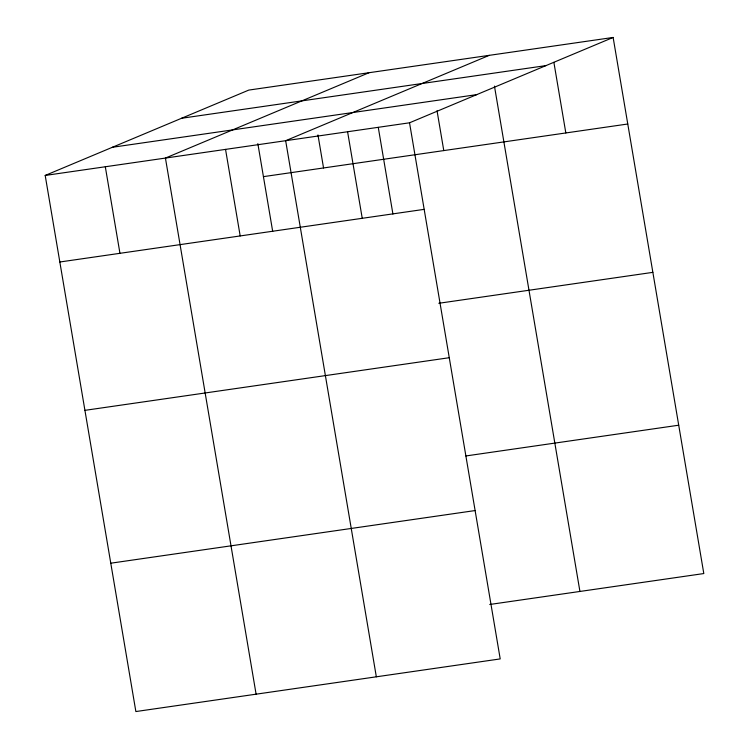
<?xml version="1.0" encoding="UTF-8"?>
<svg xmlns="http://www.w3.org/2000/svg" width="749" height="749" viewBox="0 0 749 749"><rect width="100%" height="100%" fill="white"/><g stroke="black" fill="none" stroke-linecap="round" stroke-linejoin="round"><path stroke-width="1.12" d="M613.131 37.45L409.534 122.799L500.21 658.914L135.869 711.55L45.193 175.444L248.79 90.086L613.131 37.45L703.807 573.556L489.752 604.48M369.023 72.719L165.426 158.067L256.102 694.183M489.256 55.351L285.659 140.7L376.335 676.806M181.604 118.258L545.946 65.612M112.378 147.272L476.72 94.636M45.193 175.444L409.534 122.799M263.433 176.642L627.765 124.006M59.836 262L424.177 209.355M438.811 303.279L652.866 272.355M84.927 410.349L449.269 357.713M465.822 455.963L678.716 425.207M110.777 563.201L475.119 510.556M553.886 62.345L565.832 132.957M494.452 86.098L579.932 591.457M437.032 110.73L443.783 150.586M378.273 127.386L392.925 214.055M347.592 131.749L362.235 218.305M317.96 134.932L323.549 167.963M257.843 143.621L272.692 231.422M225.543 149.388L240.186 235.944M105.309 166.755L119.952 253.312"/></g></svg>
